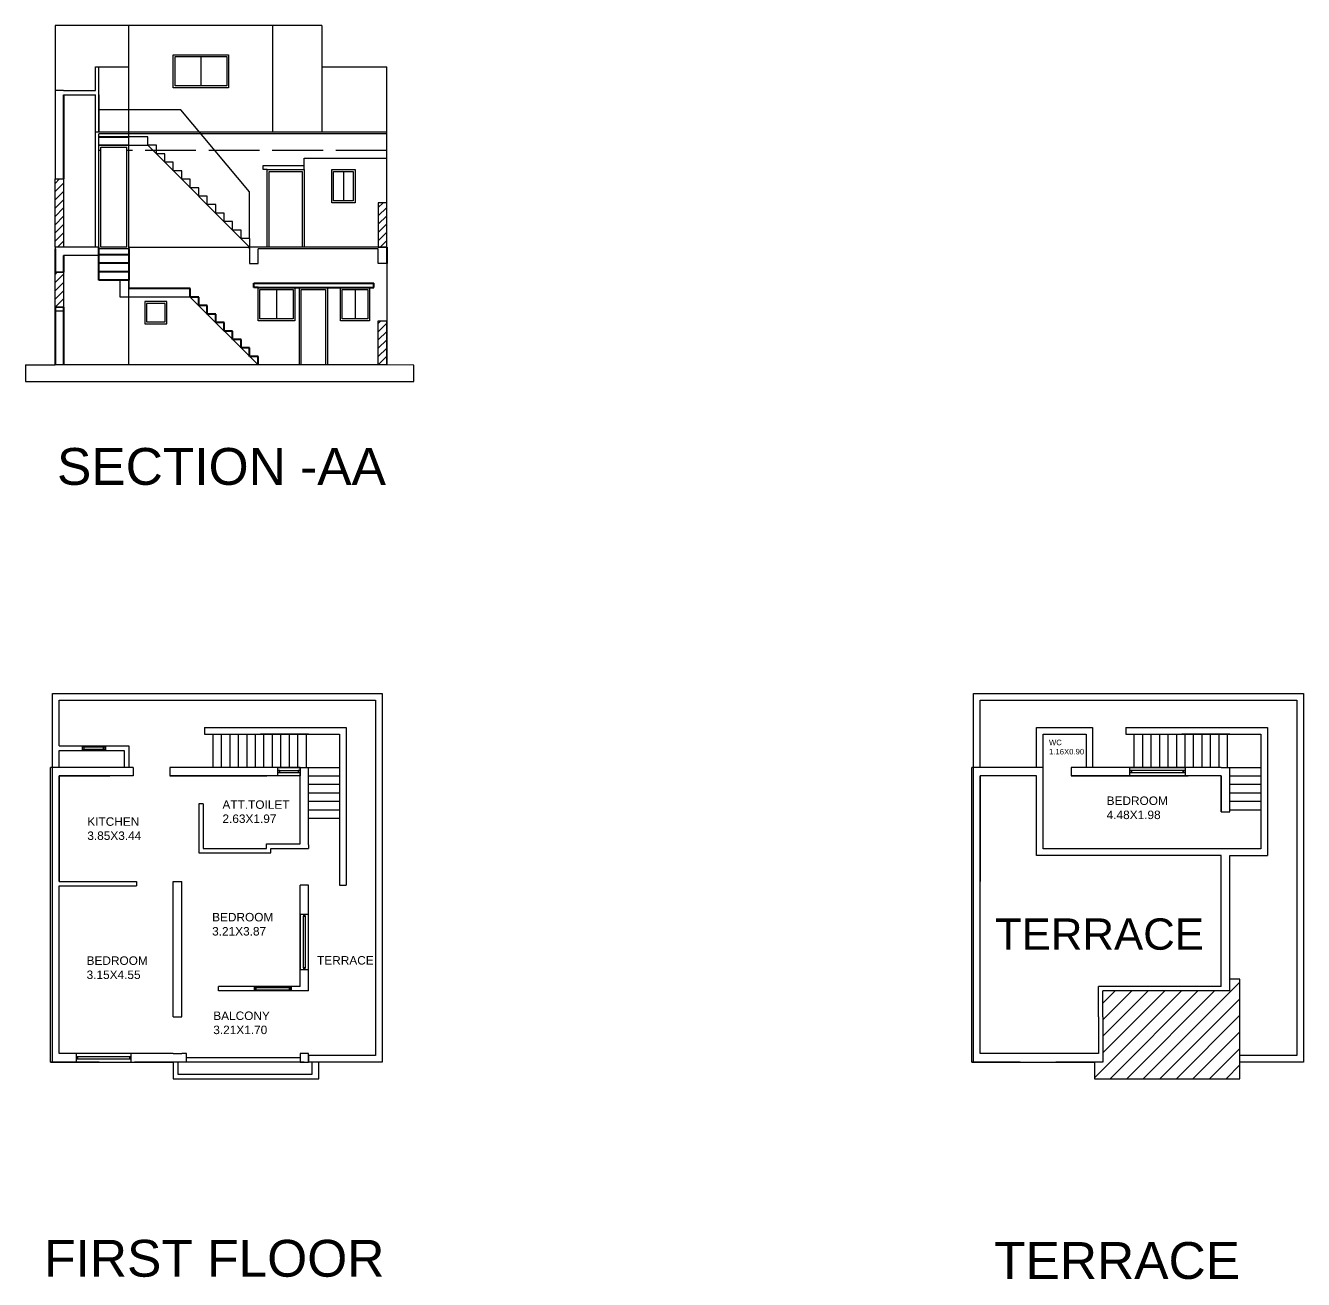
# Model space of a CAD drawing. Header units: metres. Extents: x 1916 to 2048, y 881 to 949.
# Drawn here: x 2013.52 to 2048.2, y 911.61 to 945.64 of the extents above; entities that cross this region are included whole.
import ezdxf

# ---------------------------------------------------------------- set-up
doc = ezdxf.new("R2010")
doc.units = ezdxf.units.M
doc.linetypes.add('ACAD_ISO02W100', pattern=[15, 12, -3])
for name, color, linetype in [('0.18', 4, 'Continuous'), ('DIL', 7, 'Continuous'), ('door', 211, 'Continuous'), ('Layer1', 1, 'Continuous'), ('WINDOWS', 5, 'Continuous')]:
    doc.layers.add(name, color=color, linetype=linetype)
doc.styles.get("Standard").update_dxf_attribs({"font": 'arial.ttf'})
pattern_1 = [(45, (97.58219, -2.37031), (-0.112253202, 0.112253202), [])]

msp = doc.modelspace()

# ---------------------------------------------------------------- hatches: boundary and pattern name
h = msp.add_hatch()
h.set_pattern_fill('ANSI31', color=256, scale=0.05)
h.set_pattern_definition(pattern_1)
h.paths.add_polyline_path([(2014.323, 941.479), (2014.553, 941.479), (2014.553, 939.632), (2014.323, 939.632)])
h = msp.add_hatch()
h.set_pattern_fill('ANSI31', color=256, scale=0.05)
h.set_pattern_definition(pattern_1)
h.paths.add_polyline_path([(2014.323, 941.479), (2014.553, 941.479), (2014.553, 939.632), (2014.323, 939.632)])
h = msp.add_hatch()
h.set_pattern_fill('ANSI31', color=256, scale=0.05)
h.set_pattern_definition(pattern_1)
h.paths.add_polyline_path([(2023.323, 940.832), (2023.093, 940.832), (2023.093, 939.632), (2023.323, 939.632)])
h = msp.add_hatch()
h.set_pattern_fill('ANSI31', color=256, scale=0.05)
h.set_pattern_definition(pattern_1)
h.paths.add_polyline_path([(2014.323, 938.949), (2014.553, 938.949), (2014.553, 938), (2014.323, 938)])
h = msp.add_hatch()
h.set_pattern_fill('ANSI31', color=256, scale=0.05)
h.set_pattern_definition(pattern_1)
h.paths.add_polyline_path([(2023.093, 936.432), (2023.093, 937.632), (2023.323, 937.632), (2023.323, 936.432)])
h = msp.add_hatch()
h.set_pattern_fill('ANSI31', color=256, scale=0.1)
h.set_pattern_definition([(45, (-8.75952, 0), (-0.224506403, 0.224506403), [])])
h.paths.add_polyline_path([(2046.473, 917.06), (2046.473, 917.51), (2046.473, 919.761), (2046.199, 919.761), (2046.199, 919.49), (2046.199, 919.44), (2042.759, 919.44), (2042.759, 918.74), (2042.759, 917.51), (2042.529, 917.51), (2042.529, 917.06)])

# ---------------------------------------------------------------- linework, layer by layer
for p, q in [((2014.323, 945.642), (2014.323, 941.479)), ((2021.563, 945.642), (2014.323, 945.642)), ((2016.323, 936.432), (2016.323, 945.642)), ((2021.563, 945.642), (2021.563, 942.752)), ((2015.423, 944.521), (2016.323, 944.521)), ((2015.423, 943.876), (2015.423, 944.521)), ((2015.513, 942.752), (2015.513, 944.521)), ((2021.563, 944.521), (2023.323, 944.521)), ((2023.323, 942.752), (2023.323, 944.521)), ((2014.553, 943.876), (2014.323, 943.876)), ((2014.553, 943.876), (2015.423, 943.876)), ((2014.553, 943.761), (2015.423, 943.761)), ((2015.423, 939.632), (2015.423, 943.761)), ((2015.513, 943.761), (2015.513, 943.356)), ((2017.738, 943.356), (2015.513, 943.356)), ((2019.603, 941.132), (2017.738, 943.356)), ((2023.323, 942.752), (2015.513, 942.752)), ((2023.323, 942.702), (2015.513, 942.702)), ((2023.323, 939.632), (2023.323, 942.752)), ((2015.513, 939.632), (2015.513, 942.392)), ((2015.563, 939.632), (2015.563, 942.342)), ((2019.968, 941.732), (2019.968, 941.847)), ((2019.968, 941.847), (2021.083, 941.847)), ((2021.083, 941.847), (2021.083, 942.042)), ((2021.083, 942.042), (2023.323, 942.042)), ((2021.083, 941.732), (2021.083, 941.847)), ((2014.323, 941.479), (2014.553, 941.479)), ((2020.083, 941.732), (2019.968, 941.732)), ((2019.603, 939.862), (2019.603, 941.132)), ((2014.323, 939.632), (2014.323, 938.949)), ((2015.513, 939.632), (2014.323, 939.632)), ((2015.513, 939.402), (2014.553, 939.402)), ((2016.323, 939.582), (2015.513, 939.582)), ((2016.273, 939.632), (2015.563, 939.632)), ((2016.323, 939.632), (2019.603, 939.632)), ((2023.323, 939.632), (2019.603, 939.632)), ((2019.603, 939.582), (2019.603, 939.632)), ((2019.603, 939.632), (2019.603, 939.182)), ((2023.093, 939.582), (2019.833, 939.582)), ((2019.833, 939.182), (2019.833, 939.582)), ((2023.093, 939.182), (2023.093, 939.582)), ((2019.603, 939.182), (2019.833, 939.182)), ((2019.603, 939.182), (2019.833, 939.182)), ((2023.323, 939.182), (2023.093, 939.182)), ((2023.323, 939.182), (2023.323, 937.632)), ((2014.553, 938.949), (2014.323, 938.949)), ((2021.713, 938.532), (2020.953, 938.532)), ((2022.859, 938.532), (2022.069, 938.532)), ((2014.323, 938), (2014.553, 938)), ((2014.323, 937.9), (2014.553, 937.9)), ((2022.859, 937.632), (2022.069, 937.632)), ((2023.323, 936.432), (2023.323, 937.632)), ((2013.523, 936.432), (2013.523, 935.982)), ((2013.523, 936.432), (2014.323, 936.432)), ((2023.323, 936.432), (2014.323, 936.432)), ((2024.062, 936.424), (2023.323, 936.432)), ((2024.062, 935.982), (2024.062, 936.424)), ((2013.523, 935.982), (2024.062, 935.982)), ((2014.253, 927.51), (2023.203, 927.51)), ((2014.253, 925.51), (2014.253, 927.51)), ((2014.433, 927.33), (2023.023, 927.33)), ((2014.433, 926.09), (2014.433, 927.33)), ((2023.023, 927.33), (2023.023, 917.69)), ((2023.203, 927.51), (2023.203, 917.51)), ((2039.249, 927.51), (2048.199, 927.51)), ((2039.249, 925.51), (2039.249, 927.51)), ((2039.429, 927.33), (2048.019, 927.33)), ((2039.429, 925.51), (2039.429, 927.33)), ((2048.019, 927.33), (2048.019, 917.69)), ((2048.199, 927.51), (2048.199, 917.51)), ((2018.383, 926.59), (2018.383, 926.41)), ((2040.959, 925.51), (2040.959, 926.59)), ((2040.959, 926.59), (2042.479, 926.59)), ((2042.479, 926.59), (2042.479, 925.51)), ((2043.379, 926.59), (2043.379, 926.41)), ((2018.383, 926.41), (2021.143, 926.41)), ((2018.613, 925.51), (2018.613, 926.41)), ((2018.843, 925.51), (2018.843, 926.41)), ((2019.073, 925.51), (2019.073, 926.41)), ((2019.303, 925.51), (2019.303, 926.41)), ((2019.533, 925.51), (2019.533, 926.41)), ((2019.763, 925.51), (2019.763, 926.41)), ((2021.203, 926.41), (2019.903, 926.41)), ((2019.993, 925.51), (2019.993, 926.41)), ((2020.223, 925.51), (2020.223, 926.41)), ((2020.453, 925.51), (2020.453, 926.41)), ((2020.683, 925.51), (2020.683, 926.41)), ((2020.913, 925.51), (2020.913, 926.41)), ((2021.143, 925.51), (2021.143, 926.41)), ((2021.143, 926.41), (2022.043, 926.41)), ((2022.043, 926.41), (2022.043, 922.31)), ((2041.139, 925.51), (2041.139, 926.41)), ((2041.139, 926.41), (2042.299, 926.41)), ((2042.299, 926.41), (2042.299, 925.51)), ((2043.379, 926.41), (2046.139, 926.41)), ((2043.609, 925.51), (2043.609, 926.41)), ((2043.839, 925.51), (2043.839, 926.41)), ((2044.069, 925.51), (2044.069, 926.41)), ((2044.299, 925.51), (2044.299, 926.41)), ((2044.529, 925.51), (2044.529, 926.41)), ((2044.759, 925.51), (2044.759, 926.41)), ((2046.199, 926.41), (2044.899, 926.41)), ((2044.989, 925.51), (2044.989, 926.41)), ((2045.219, 925.51), (2045.219, 926.41)), ((2045.449, 925.51), (2045.449, 926.41)), ((2045.679, 925.51), (2045.679, 926.41)), ((2045.909, 925.51), (2045.909, 926.41)), ((2046.139, 925.51), (2046.139, 926.41)), ((2046.139, 926.41), (2047.039, 926.41)), ((2047.039, 926.41), (2047.039, 923.3)), ((2014.433, 926.09), (2016.322, 926.09)), ((2014.433, 925.51), (2014.433, 925.97)), ((2014.433, 925.52), (2014.433, 925.97)), ((2014.433, 925.97), (2016.202, 925.97)), ((2016.202, 925.97), (2016.202, 925.51)), ((2016.322, 926.09), (2016.322, 925.51)), ((2039.429, 925.51), (2039.429, 925.97)), ((2039.429, 925.52), (2039.429, 925.97)), ((2014.203, 917.51), (2014.203, 925.51)), ((2016.433, 925.51), (2014.203, 925.51)), ((2014.433, 925.51), (2014.433, 925.52)), ((2016.442, 925.51), (2016.433, 925.51)), ((2016.442, 925.51), (2016.442, 925.28)), ((2020.973, 925.51), (2017.442, 925.51)), ((2017.442, 925.51), (2017.442, 925.28)), ((2020.973, 925.51), (2020.973, 925.51)), ((2020.973, 923.43), (2020.973, 925.51)), ((2020.973, 925.51), (2021.203, 925.51)), ((2021.203, 923.407), (2021.203, 925.51)), ((2021.203, 923.407), (2021.203, 925.51)), ((2021.203, 925.51), (2022.043, 925.51)), ((2039.199, 917.51), (2039.199, 925.51)), ((2041.139, 925.51), (2039.199, 925.51)), ((2039.429, 925.51), (2039.429, 925.52)), ((2041.139, 925.28), (2041.139, 925.51)), ((2045.969, 925.51), (2041.899, 925.51)), ((2041.899, 925.51), (2041.899, 925.28)), ((2045.969, 925.51), (2046.199, 925.51)), ((2046.199, 924.3), (2046.199, 925.51)), ((2046.199, 924.3), (2046.199, 925.51)), ((2046.199, 925.51), (2047.039, 925.51)), ((2014.433, 922.41), (2014.433, 925.28)), ((2014.667, 925.28), (2014.433, 925.28)), ((2014.433, 925.28), (2014.433, 922.41)), ((2014.433, 925.28), (2015.813, 925.28)), ((2014.433, 922.41), (2014.433, 925.28)), ((2016.442, 925.28), (2014.433, 925.28)), ((2020.973, 925.28), (2017.442, 925.28)), ((2017.442, 925.28), (2020.072, 925.28)), ((2021.203, 925.28), (2022.043, 925.28)), ((2039.429, 922.41), (2039.429, 925.28)), ((2040.959, 925.28), (2039.429, 925.28)), ((2039.662, 925.28), (2039.429, 925.28)), ((2039.429, 925.28), (2039.429, 922.41)), ((2039.429, 922.41), (2039.429, 925.28)), ((2040.959, 923.12), (2040.959, 925.28)), ((2041.139, 923.3), (2041.139, 925.28)), ((2045.969, 925.28), (2041.899, 925.28)), ((2041.899, 925.28), (2045.068, 925.28)), ((2045.969, 924.3), (2045.969, 925.28)), ((2045.969, 925.28), (2045.969, 924.3)), ((2045.969, 924.3), (2045.969, 925.28)), ((2046.199, 925.28), (2047.039, 925.28)), ((2021.203, 925.05), (2022.043, 925.05)), ((2021.203, 924.82), (2022.043, 924.82)), ((2046.199, 925.05), (2047.039, 925.05)), ((2046.199, 924.82), (2047.039, 924.82)), ((2018.223, 924.52), (2018.223, 923.19)), ((2018.343, 924.52), (2018.223, 924.52)), ((2018.343, 924.52), (2018.343, 923.31)), ((2018.343, 924.52), (2018.343, 923.31)), ((2021.203, 924.59), (2022.043, 924.59)), ((2046.199, 924.59), (2047.039, 924.59)), ((2021.203, 924.36), (2022.043, 924.36)), ((2021.203, 924.13), (2022.043, 924.13)), ((2045.969, 924.3), (2046.199, 924.3)), ((2046.199, 924.36), (2047.039, 924.36)), ((2020.062, 923.31), (2020.062, 923.43)), ((2020.062, 923.31), (2020.062, 923.43)), ((2020.062, 923.43), (2020.973, 923.43)), ((2021.203, 923.407), (2021.203, 923.31)), ((2018.223, 923.19), (2020.062, 923.19)), ((2018.343, 923.31), (2020.062, 923.31)), ((2020.062, 923.19), (2020.182, 923.19)), ((2020.182, 923.19), (2020.182, 923.31)), ((2020.182, 923.31), (2020.973, 923.31)), ((2020.973, 923.31), (2021.203, 923.31)), ((2045.969, 923.12), (2040.959, 923.12)), ((2045.969, 923.3), (2041.139, 923.3)), ((2047.039, 923.3), (2045.969, 923.3)), ((2045.969, 919.56), (2045.969, 923.12)), ((2046.199, 919.49), (2046.199, 923.12)), ((2046.199, 923.12), (2047.219, 923.12)), ((2014.433, 922.41), (2016.533, 922.41)), ((2016.533, 922.41), (2016.533, 922.29)), ((2017.533, 918.74), (2017.533, 922.41)), ((2017.533, 922.41), (2017.763, 922.41)), ((2017.533, 922.41), (2017.763, 922.41)), ((2017.763, 918.74), (2017.763, 922.41)), ((2039.429, 917.74), (2039.429, 922.41)), ((2014.433, 917.74), (2014.433, 922.29)), ((2014.433, 922.29), (2016.533, 922.29)), ((2014.433, 917.74), (2014.433, 922.24)), ((2014.433, 917.74), (2014.433, 922.23)), ((2020.973, 919.56), (2020.973, 922.31)), ((2020.973, 919.56), (2020.973, 922.31)), ((2021.203, 922.31), (2020.973, 922.31)), ((2020.973, 919.56), (2020.973, 922.31)), ((2020.973, 919.56), (2020.973, 922.31)), ((2021.203, 919.49), (2021.203, 922.31)), ((2022.043, 922.31), (2022.223, 922.31)), ((2039.429, 917.74), (2039.429, 922.24)), ((2039.429, 917.74), (2039.429, 922.23)), ((2045.969, 919.56), (2045.969, 922.31)), ((2045.969, 919.56), (2045.969, 922.31)), ((2045.969, 919.56), (2045.969, 922.31)), ((2021.203, 919.49), (2021.203, 921.24)), ((2021.203, 919.44), (2021.203, 921.24)), ((2046.199, 919.49), (2046.199, 921.24)), ((2046.199, 919.44), (2046.199, 921.24)), ((2017.763, 919.56), (2017.763, 919.56)), ((2017.763, 919.44), (2017.763, 919.44)), ((2017.763, 919.44), (2017.763, 919.44)), ((2020.973, 919.56), (2018.763, 919.56)), ((2018.763, 919.44), (2018.763, 919.56)), ((2021.203, 919.44), (2018.763, 919.44)), ((2045.969, 919.56), (2042.639, 919.56)), ((2042.639, 918.74), (2042.639, 919.56)), ((2042.759, 919.56), (2042.759, 919.56)), ((2042.759, 918.74), (2042.759, 919.44)), ((2046.199, 919.44), (2042.759, 919.44)), ((2042.759, 919.44), (2042.759, 919.44)), ((2042.759, 919.44), (2042.759, 919.44)), ((2017.533, 918.74), (2017.763, 918.74)), ((2015.519, 917.51), (2014.203, 917.51)), ((2014.203, 917.51), (2014.383, 917.51)), ((2014.253, 917.51), (2017.533, 917.51)), ((2014.383, 917.51), (2015.519, 917.51)), ((2017.533, 917.74), (2014.433, 917.74)), ((2015.519, 917.74), (2014.433, 917.74)), ((2018.833, 917.51), (2016.483, 917.51)), ((2017.533, 917.74), (2017.763, 917.74)), ((2017.533, 917.51), (2017.533, 917.06)), ((2017.653, 917.51), (2017.653, 917.18)), ((2017.893, 917.74), (2017.763, 917.74)), ((2017.893, 917.51), (2017.893, 917.74)), ((2018.833, 917.63), (2017.893, 917.63)), ((2020.973, 917.63), (2018.833, 917.63)), ((2021.083, 917.51), (2018.833, 917.51)), ((2021.203, 917.74), (2020.973, 917.74)), ((2020.973, 917.74), (2020.973, 917.51)), ((2020.973, 917.69), (2020.973, 917.51)), ((2020.973, 917.51), (2021.203, 917.51)), ((2021.083, 917.51), (2021.203, 917.51)), ((2021.203, 917.51), (2021.203, 917.74)), ((2023.023, 917.69), (2021.203, 917.69)), ((2021.203, 917.69), (2021.203, 917.51)), ((2023.203, 917.51), (2021.203, 917.51)), ((2021.297, 917.18), (2021.297, 917.51)), ((2021.477, 917.06), (2021.477, 917.51)), ((2040.515, 917.51), (2039.199, 917.51)), ((2039.199, 917.51), (2039.379, 917.51)), ((2039.249, 917.51), (2042.529, 917.51)), ((2039.379, 917.51), (2040.515, 917.51)), ((2042.639, 917.74), (2039.429, 917.74)), ((2040.515, 917.74), (2039.429, 917.74)), ((2042.759, 917.51), (2041.479, 917.51)), ((2042.529, 917.51), (2042.529, 917.06)), ((2048.019, 917.69), (2046.473, 917.69)), ((2048.199, 917.51), (2046.473, 917.51)), ((2046.473, 917.06), (2046.473, 917.51)), ((2017.653, 917.18), (2021.297, 917.18)), ((2017.533, 917.06), (2021.477, 917.06)), ((2042.529, 917.06), (2046.473, 917.06))]:
    msp.add_line(p, q)
at = {"lineweight": 40}
for p, q in [((2014.553, 943.761), (2014.553, 941.479)), ((2014.323, 939.582), (2014.323, 938.949)), ((2014.553, 939.402), (2014.553, 938.949)), ((2023.323, 939.632), (2023.323, 939.182)), ((2019.718, 938.532), (2019.718, 938.647)), ((2019.718, 938.647), (2022.974, 938.647)), ((2019.833, 938.532), (2019.718, 938.532)), ((2019.833, 938.532), (2022.859, 938.532)), ((2022.859, 938.532), (2022.974, 938.532)), ((2022.974, 938.532), (2022.974, 938.647)), ((2014.323, 938), (2014.323, 936.432)), ((2014.553, 938), (2014.553, 936.432))]:
    msp.add_line(p, q, dxfattribs=at)
at = {"color": 1}
for p, q in [((2016.323, 942.392), (2015.513, 942.392)), ((2015.513, 942.392), (2016.323, 942.392)), ((2016.323, 939.632), (2016.323, 938.502)), ((2016.093, 938.272), (2016.093, 938.732)), ((2017.993, 938.272), (2016.093, 938.272)), ((2019.833, 936.432), (2017.993, 938.272))]:
    msp.add_line(p, q, dxfattribs=at)
at = {"color": 0}
for p, q in [((2015.513, 942.392), (2016.323, 942.392)), ((2015.563, 942.342), (2016.273, 942.342))]:
    msp.add_line(p, q, dxfattribs=at)
at = {"linetype": 'ACAD_ISO02W100', "ltscale": 0.115}
for p, q in [((2015.563, 942.252), (2015.513, 942.252)), ((2023.323, 942.252), (2016.273, 942.252))]:
    msp.add_line(p, q, dxfattribs=at)
at = {"color": 1, "lineweight": 40}
for p, q in [((2015.513, 938.732), (2015.513, 939.632)), ((2016.323, 939.422), (2015.513, 939.422)), ((2016.323, 939.582), (2016.323, 938.732)), ((2016.323, 939.192), (2015.513, 939.192)), ((2016.323, 938.962), (2015.513, 938.962)), ((2016.323, 938.732), (2015.513, 938.732)), ((2016.323, 938.732), (2015.513, 938.732))]:
    msp.add_line(p, q, dxfattribs=at)
msp.add_lwpolyline([(2015.513, 942.622), (2016.323, 942.622)], dxfattribs=at)
for points in [[(2014.323, 941.479), (2014.553, 941.479), (2014.553, 939.632), (2014.323, 939.632)], [(2023.323, 940.832), (2023.093, 940.832), (2023.093, 939.632), (2023.323, 939.632)], [(2014.323, 938.949), (2014.553, 938.949), (2014.553, 938), (2014.323, 938)], [(2023.093, 936.432), (2023.093, 937.632), (2023.323, 937.632), (2023.323, 936.432)]]:
    msp.add_lwpolyline(points, close=True)
for points in [[(2018.383, 926.59), (2021.143, 926.59), (2022.223, 926.59), (2022.223, 922.31)], [(2043.379, 926.59), (2046.139, 926.59), (2047.219, 926.59), (2047.219, 923.12)]]:
    msp.add_lwpolyline(points)
at = {"layer": '0.18', "color": 0}
for p, q in [((2016.273, 939.632), (2016.273, 942.342)), ((2016.323, 939.632), (2016.323, 942.392))]:
    msp.add_line(p, q, dxfattribs=at)
at = {"layer": '0.18', "color": 242, "lineweight": 40, "true_color": 0xcd2027}
for p, q in [((2017.533, 938.502), (2016.323, 938.502)), ((2017.993, 938.502), (2017.533, 938.502)), ((2017.993, 938.272), (2017.993, 938.502)), ((2018.223, 938.272), (2017.993, 938.272)), ((2018.223, 938.042), (2018.223, 938.272)), ((2018.453, 938.042), (2018.223, 938.042)), ((2018.453, 937.812), (2018.453, 938.042)), ((2018.683, 937.812), (2018.453, 937.812)), ((2018.683, 937.582), (2018.683, 937.812)), ((2018.913, 937.582), (2018.683, 937.582)), ((2018.913, 937.352), (2018.913, 937.582)), ((2019.143, 937.352), (2018.913, 937.352)), ((2019.143, 937.122), (2019.143, 937.352)), ((2019.373, 937.122), (2019.143, 937.122)), ((2019.373, 936.892), (2019.373, 937.122)), ((2019.603, 936.892), (2019.373, 936.892)), ((2019.603, 936.662), (2019.603, 936.892)), ((2019.833, 936.662), (2019.603, 936.662)), ((2019.833, 936.432), (2019.833, 936.662))]:
    msp.add_line(p, q, dxfattribs=at)
at = {"layer": 'DIL', "color": 4}
for p, q in [((2014.253, 917.51), (2014.253, 925.51)), ((2039.249, 917.51), (2039.249, 925.51))]:
    msp.add_line(p, q, dxfattribs=at)
at = {"layer": 'DIL'}
for p, q in [((2046.473, 919.761), (2046.199, 919.761)), ((2046.473, 917.51), (2046.473, 919.761)), ((2042.639, 918.74), (2042.639, 917.74)), ((2042.759, 918.74), (2042.759, 917.51))]:
    msp.add_line(p, q, dxfattribs=at)
at = {"layer": 'door'}
for points in [[(2020.083, 941.732), (2021.083, 941.732), (2021.083, 939.632), (2020.083, 939.632)], [(2020.953, 938.532), (2021.713, 938.532), (2021.713, 936.432), (2020.953, 936.432)]]:
    msp.add_lwpolyline(points, close=True, dxfattribs=at)
for points in [[(2020.133, 939.632), (2020.133, 941.682), (2021.033, 941.682), (2021.033, 939.632)], [(2021.003, 936.432), (2021.003, 938.482), (2021.663, 938.482), (2021.663, 936.432)]]:
    msp.add_lwpolyline(points, dxfattribs=at)
at = {"layer": 'Layer1', "color": 0}
for p, q in [((2015.513, 943.356), (2015.513, 942.752)), ((2015.513, 942.752), (2015.423, 942.752)), ((2015.513, 942.392), (2015.513, 942.702))]:
    msp.add_line(p, q, dxfattribs=at)
at = {"layer": 'Layer1'}
for p, q in [((2016.843, 942.622), (2016.323, 942.622)), ((2016.843, 942.392), (2016.843, 942.622)), ((2016.323, 942.392), (2016.843, 942.392)), ((2017.073, 942.392), (2016.843, 942.392)), ((2016.843, 942.392), (2019.603, 939.632)), ((2017.073, 942.162), (2017.073, 942.392)), ((2017.303, 942.162), (2017.073, 942.162)), ((2017.303, 941.932), (2017.303, 942.162)), ((2017.533, 941.932), (2017.303, 941.932)), ((2017.533, 941.702), (2017.533, 941.932)), ((2017.763, 941.702), (2017.533, 941.702)), ((2017.763, 941.472), (2017.763, 941.702)), ((2017.993, 941.472), (2017.763, 941.472)), ((2017.993, 941.242), (2017.993, 941.472)), ((2018.223, 941.242), (2017.993, 941.242)), ((2018.223, 941.012), (2018.223, 941.242)), ((2018.453, 941.012), (2018.223, 941.012)), ((2018.453, 940.782), (2018.453, 941.012)), ((2018.683, 940.782), (2018.453, 940.782)), ((2018.683, 940.552), (2018.683, 940.782)), ((2018.913, 940.552), (2018.683, 940.552)), ((2018.913, 940.322), (2018.913, 940.552)), ((2019.143, 940.322), (2018.913, 940.322)), ((2019.143, 940.092), (2019.143, 940.322)), ((2019.373, 940.092), (2019.143, 940.092)), ((2019.373, 939.862), (2019.373, 940.092)), ((2019.603, 939.862), (2019.373, 939.862)), ((2019.603, 939.862), (2019.603, 939.632))]:
    msp.add_line(p, q, dxfattribs=at)
at = {"layer": 'WINDOWS', "color": 0}
msp.add_line((2020.223, 945.642), (2020.223, 942.752), dxfattribs=at)
at = {"layer": 'WINDOWS'}
for p, q in [((2018.283, 944.802), (2018.283, 944.002)), ((2022.148, 941.682), (2022.148, 940.882)), ((2020.333, 938.482), (2020.333, 937.682)), ((2022.464, 938.482), (2022.464, 937.682)), ((2015.063, 926.09), (2015.063, 925.97)), ((2015.063, 926.09), (2015.692, 926.09)), ((2015.692, 925.97), (2015.063, 925.97)), ((2015.642, 926.055), (2015.113, 926.055)), ((2015.113, 926.005), (2015.642, 926.005)), ((2015.642, 926.005), (2015.642, 926.055)), ((2015.692, 926.09), (2015.692, 925.97)), ((2020.373, 925.28), (2020.373, 925.51)), ((2020.373, 925.51), (2020.973, 925.51)), ((2020.973, 925.51), (2020.973, 925.51)), ((2020.973, 925.51), (2020.973, 925.28)), ((2043.489, 925.28), (2043.489, 925.51)), ((2043.489, 925.51), (2044.989, 925.51)), ((2044.989, 925.51), (2044.989, 925.28)), ((2020.973, 925.28), (2020.373, 925.28)), ((2020.423, 925.42), (2020.923, 925.42)), ((2020.423, 925.37), (2020.923, 925.37)), ((2044.989, 925.28), (2043.489, 925.28)), ((2044.939, 925.42), (2043.539, 925.42)), ((2043.539, 925.37), (2044.939, 925.37)), ((2044.939, 925.37), (2044.939, 925.42)), ((2021.203, 921.52), (2020.973, 921.52)), ((2020.973, 921.52), (2020.973, 920.02)), ((2021.063, 920.07), (2021.063, 921.47)), ((2021.063, 921.47), (2021.113, 921.47)), ((2021.113, 921.47), (2021.113, 920.07)), ((2021.203, 920.02), (2021.203, 921.52)), ((2020.973, 920.02), (2021.203, 920.02)), ((2019.733, 919.44), (2019.733, 919.56)), ((2020.733, 919.56), (2019.733, 919.56)), ((2020.733, 919.44), (2019.733, 919.44)), ((2020.683, 919.525), (2019.783, 919.525)), ((2019.783, 919.475), (2020.683, 919.475)), ((2020.683, 919.475), (2020.683, 919.525)), ((2020.733, 919.56), (2020.733, 919.44)), ((2014.893, 917.74), (2014.893, 917.51)), ((2016.393, 917.74), (2014.893, 917.74)), ((2014.893, 917.51), (2016.393, 917.51)), ((2016.343, 917.65), (2014.943, 917.65)), ((2014.943, 917.6), (2016.343, 917.6)), ((2016.393, 917.51), (2016.393, 917.74))]:
    msp.add_line(p, q, dxfattribs=at)
for points in [[(2017.533, 944.852), (2019.033, 944.852), (2019.033, 943.952), (2017.533, 943.952)], [(2017.583, 944.802), (2018.983, 944.802), (2018.983, 944.002), (2017.583, 944.002)], [(2021.833, 941.732), (2022.463, 941.732), (2022.463, 940.832), (2021.833, 940.832)], [(2021.883, 941.682), (2022.413, 941.682), (2022.413, 940.882), (2021.883, 940.882)], [(2019.833, 938.532), (2020.833, 938.532), (2020.833, 937.632), (2019.833, 937.632)], [(2019.883, 938.482), (2020.783, 938.482), (2020.783, 937.682), (2019.883, 937.682)], [(2022.069, 938.532), (2022.859, 938.532), (2022.859, 937.632), (2022.069, 937.632)], [(2022.119, 938.482), (2022.809, 938.482), (2022.809, 937.682), (2022.119, 937.682)], [(2016.758, 937.549), (2017.358, 937.549), (2017.358, 938.149), (2016.758, 938.149)], [(2016.808, 937.599), (2017.308, 937.599), (2017.308, 938.099), (2016.808, 938.099)], [(2015.063, 926.005), (2015.113, 926.005), (2015.113, 926.055), (2015.063, 926.055)], [(2015.642, 926.005), (2015.692, 926.005), (2015.692, 926.055), (2015.642, 926.055)], [(2020.373, 925.37), (2020.423, 925.37), (2020.423, 925.42), (2020.373, 925.42)], [(2020.923, 925.37), (2020.973, 925.37), (2020.973, 925.42), (2020.923, 925.42)], [(2043.489, 925.37), (2043.539, 925.37), (2043.539, 925.42), (2043.489, 925.42)], [(2044.939, 925.37), (2044.989, 925.37), (2044.989, 925.42), (2044.939, 925.42)], [(2021.063, 921.47), (2021.113, 921.47), (2021.113, 921.52), (2021.063, 921.52)], [(2021.063, 920.02), (2021.113, 920.02), (2021.113, 920.07), (2021.063, 920.07)], [(2019.733, 919.475), (2019.783, 919.475), (2019.783, 919.525), (2019.733, 919.525)], [(2020.683, 919.475), (2020.733, 919.475), (2020.733, 919.525), (2020.683, 919.525)], [(2014.893, 917.6), (2014.943, 917.6), (2014.943, 917.65), (2014.893, 917.65)], [(2016.343, 917.6), (2016.393, 917.6), (2016.393, 917.65), (2016.343, 917.65)]]:
    msp.add_lwpolyline(points, close=True, dxfattribs=at)

# ---------------------------------------------------------------- texts
at = {"attachment_point": 1}
for s, width, insert, char_height in [('SECTION -AA', 12.99893, (2014.377, 934.177), 1), ('WC\\P1.16X0.90', 3.15673, (2041.294, 926.261), 0.15), ('ATT.TOILET\\P2.63X1.97', 0.79337, (2018.866, 924.614), 0.23), ('KITCHEN\\P3.85X3.44', 4.54375, (2015.199, 924.153), 0.23), ('BEDROOM\\P3.21X3.87', 6.28681, (2018.586, 921.559), 0.23), ('TERRACE', 6.94615, (2039.827, 921.41), 0.85), ('BEDROOM\\P3.15X4.55', 9.34946, (2015.18, 920.379), 0.23), ('TERRACE', 4.61043, (2021.434, 920.387), 0.23), ('BALCONY\\P3.21X1.70', 12.37095, (2018.617, 918.883), 0.23)]:
    msp.add_mtext_dynamic_manual_height_columns(s, width=width, gutter_width=12.5, heights=[0], dxfattribs=dict(at, insert=insert, char_height=char_height))
at = {"insert": (2039.804, 912.626), "char_height": 1, "width": 5.86152, "attachment_point": 1}
msp.add_mtext('TERRACE\\P', dxfattribs=at)
at = {"layer": 'DIL', "attachment_point": 1}
for s, width, insert, char_height in [('BEDROOM\\P4.48X1.98', 1, (2042.859, 924.719), 0.23), ('FIRST FLOOR', 12.54128, (2014.027, 912.686), 1)]:
    msp.add_mtext_dynamic_manual_height_columns(s, width=width, gutter_width=12.5, heights=[0], dxfattribs=dict(at, insert=insert, char_height=char_height))

doc.saveas('drawing.dxf')
